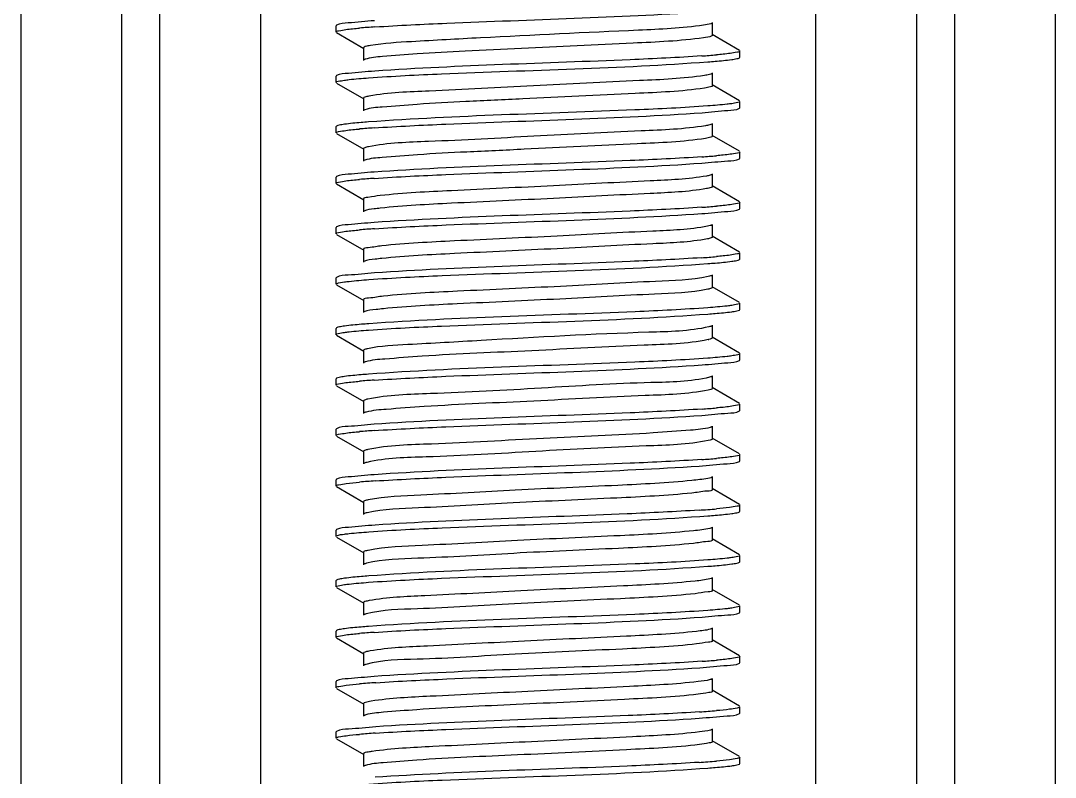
# Model space of a CAD drawing. Extents: x 27938 to 1507990, y 110129 to 923079.
# Drawn here: x 646801.2 to 647289.3, y 342401 to 342758.2 of the extents above; entities that cross this region are included whole.
import ezdxf

# ---------------------------------------------------------------- set-up
doc = ezdxf.new("R2010")
doc.units = 0
doc.header["$LTSCALE"] = 1000
doc.header["$MEASUREMENT"] = 0

msp = doc.modelspace()

# ---------------------------------------------------------------- linework, layer by layer
at = {"linetype": 'Continuous'}
for p, q in [((646801.17, 346328.15), (646801.17, 341587.12)), ((646848.79, 346328.15), (646848.79, 341587.12)), ((646866.65, 346328.15), (646866.65, 341587.12)), ((646914.28, 346328.15), (646914.28, 341587.12)), ((647176.22, 346328.15), (647176.22, 341587.12)), ((647223.85, 346328.15), (647223.85, 341587.12)), ((647241.7, 346328.15), (647241.7, 341587.12)), ((647289.33, 346328.15), (647289.33, 341587.12)), ((646950.22, 342756.05), (646950, 342755.79)), ((646950, 342752.81), (646950, 342755.79)), ((646950, 342752.81), (646950, 342755.79)), ((647127.61, 342751.32), (647127.61, 342757.28)), ((646950.22, 342752.55), (646963.15, 342745.07)), ((647140.28, 342744.14), (647127.35, 342751.63)), ((646962.89, 342745.37), (646962.89, 342739.42)), ((647140.5, 342740.91), (647140.5, 342743.88)), ((647140.5, 342740.91), (647140.5, 342743.88)), ((647140.28, 342740.65), (647140.5, 342740.91)), ((646950.22, 342732.24), (646950, 342731.98)), ((646950, 342729), (646950, 342731.98)), ((646950, 342729), (646950, 342731.98)), ((647127.61, 342727.51), (647127.61, 342733.47)), ((646950.22, 342728.74), (646963.15, 342721.26)), ((647140.28, 342720.33), (647127.35, 342727.81)), ((646962.89, 342721.56), (646962.89, 342715.61)), ((647140.5, 342717.09), (647140.5, 342720.07)), ((647140.5, 342717.09), (647140.5, 342720.07)), ((646963.58, 342716.1), (646963.15, 342715.91)), ((647140.28, 342716.83), (647140.5, 342717.09)), ((647127.61, 342703.7), (647127.61, 342709.65)), ((646950.22, 342708.42), (646950, 342708.16)), ((646950, 342705.19), (646950, 342708.16)), ((646950, 342705.19), (646950, 342708.16)), ((646950.22, 342704.93), (646963.15, 342697.44)), ((647140.28, 342696.52), (647127.35, 342704)), ((646962.89, 342697.75), (646962.89, 342691.79)), ((647140.5, 342693.28), (647140.5, 342696.26)), ((647140.5, 342693.28), (647140.5, 342696.26)), ((646963.54, 342692.27), (646963.15, 342692.09)), ((647140.28, 342693.02), (647140.5, 342693.28)), ((647127.61, 342679.89), (647127.61, 342685.84)), ((646950.22, 342684.61), (646950, 342684.35)), ((646950, 342681.37), (646950, 342684.35)), ((646950, 342681.37), (646950, 342684.35)), ((646950.22, 342681.11), (646963.15, 342673.63)), ((647140.28, 342672.71), (647127.35, 342680.19)), ((646962.89, 342673.93), (646962.89, 342667.98)), ((647140.5, 342669.47), (647140.5, 342672.44)), ((647140.5, 342669.47), (647140.5, 342672.44)), ((647140.28, 342669.21), (647140.5, 342669.47)), ((646950.22, 342660.8), (646950, 342660.54)), ((647127.61, 342656.07), (647127.61, 342662.03)), ((646950, 342657.56), (646950, 342660.54)), ((646950, 342657.56), (646950, 342660.54)), ((646950.22, 342657.3), (646963.15, 342649.82)), ((647140.28, 342648.89), (647127.35, 342656.38)), ((646962.89, 342650.12), (646962.89, 342644.17)), ((647140.5, 342645.66), (647140.5, 342648.63)), ((647140.5, 342645.66), (647140.5, 342648.63)), ((647140.28, 342645.39), (647140.5, 342645.66)), ((646950.22, 342636.99), (646950, 342636.73)), ((646950, 342633.75), (646950, 342636.73)), ((646950, 342633.75), (646950, 342636.73)), ((647127.61, 342632.26), (647127.61, 342638.21)), ((646950.22, 342633.49), (646963.15, 342626.01)), ((647140.28, 342625.08), (647127.35, 342632.56)), ((646962.89, 342626.31), (646962.89, 342620.35)), ((647140.28, 342621.58), (647140.5, 342621.84)), ((647140.5, 342621.84), (647140.5, 342624.82)), ((647140.5, 342621.84), (647140.5, 342624.82)), ((646950.22, 342613.17), (646950, 342612.91)), ((646950, 342609.94), (646950, 342612.91)), ((646950, 342609.94), (646950, 342612.91)), ((647127.61, 342608.45), (647127.61, 342614.4)), ((646950.22, 342609.68), (646963.15, 342602.19)), ((647140.28, 342601.27), (647127.35, 342608.75)), ((646962.89, 342602.49), (646962.89, 342596.54)), ((647140.28, 342597.77), (647140.5, 342598.03)), ((647140.5, 342598.03), (647140.5, 342601.01)), ((647140.5, 342598.03), (647140.5, 342601.01)), ((646950.22, 342589.36), (646950, 342589.1)), ((646950, 342586.12), (646950, 342589.1)), ((646950, 342586.12), (646950, 342589.1)), ((647127.61, 342584.64), (647127.61, 342590.59)), ((646950.22, 342585.86), (646963.15, 342578.38)), ((647126.23, 342583.94), (647125.56, 342583.79)), ((647140.28, 342577.45), (647127.35, 342584.94)), ((646962.89, 342578.68), (646962.89, 342572.73)), ((647140.28, 342573.96), (647140.5, 342574.22)), ((647140.5, 342574.22), (647140.5, 342577.19)), ((647140.5, 342574.22), (647140.5, 342577.19)), ((646950.22, 342565.55), (646950, 342565.29)), ((646950, 342562.31), (646950, 342565.29)), ((646950, 342562.31), (646950, 342565.29)), ((647127.61, 342560.82), (647127.61, 342566.78)), ((646950.22, 342562.05), (646963.15, 342554.57)), ((647126.52, 342560.2), (647125.61, 342559.98)), ((647140.28, 342553.64), (647127.35, 342561.12)), ((646962.89, 342554.87), (646962.89, 342548.92)), ((647140.5, 342550.4), (647140.5, 342553.38)), ((647140.5, 342550.4), (647140.5, 342553.38)), ((647140.28, 342550.14), (647140.5, 342550.4)), ((646950.22, 342541.74), (646950, 342541.47)), ((646950, 342538.5), (646950, 342541.47)), ((646950, 342538.5), (646950, 342541.47)), ((647127.61, 342537.01), (647127.61, 342542.96)), ((646950.22, 342538.24), (646963.15, 342530.76)), ((647140.28, 342529.83), (647127.35, 342537.31)), ((646962.89, 342531.06), (646962.89, 342525.1)), ((647140.5, 342526.59), (647140.5, 342529.57)), ((647140.5, 342526.59), (647140.5, 342529.57)), ((647140.28, 342526.33), (647140.5, 342526.59)), ((647127.61, 342513.2), (647127.61, 342519.15)), ((646950.22, 342517.92), (646950, 342517.66)), ((646950, 342514.69), (646950, 342517.66)), ((646950, 342514.69), (646950, 342517.66)), ((646950.22, 342514.42), (646963.15, 342506.94)), ((647140.28, 342506.02), (647127.35, 342513.5)), ((646962.89, 342507.24), (646962.89, 342501.29)), ((647140.5, 342502.78), (647140.5, 342505.76)), ((647140.5, 342502.78), (647140.5, 342505.76)), ((647140.28, 342502.52), (647140.5, 342502.78)), ((647127.61, 342489.38), (647127.61, 342495.34)), ((646950.22, 342494.11), (646950, 342493.85)), ((646950, 342490.87), (646950, 342493.85)), ((646950, 342490.87), (646950, 342493.85)), ((646950.22, 342490.61), (646963.15, 342483.13)), ((647140.28, 342482.2), (647127.35, 342489.69)), ((646962.89, 342483.43), (646962.89, 342477.48)), ((647140.5, 342478.97), (647140.5, 342481.94)), ((647140.5, 342478.97), (647140.5, 342481.94)), ((647140.28, 342478.71), (647140.5, 342478.97)), ((647127.61, 342465.57), (647127.61, 342471.52)), ((646950.22, 342470.3), (646950, 342470.04)), ((646950, 342467.06), (646950, 342470.04)), ((646950, 342467.06), (646950, 342470.04)), ((646950.22, 342466.8), (646963.15, 342459.32)), ((647140.28, 342458.39), (647127.35, 342465.87)), ((646962.89, 342459.62), (646962.89, 342453.66)), ((647140.5, 342455.15), (647140.5, 342458.13)), ((647140.5, 342455.15), (647140.5, 342458.13)), ((647140.28, 342454.89), (647140.5, 342455.15)), ((646950.22, 342446.48), (646950, 342446.22)), ((646950, 342443.25), (646950, 342446.22)), ((646950, 342443.25), (646950, 342446.22)), ((647127.61, 342441.76), (647127.61, 342447.71)), ((646950.22, 342442.99), (646963.15, 342435.5)), ((647140.28, 342434.58), (647127.35, 342442.06)), ((646962.89, 342435.81), (646962.89, 342429.85)), ((647140.28, 342431.08), (647140.5, 342431.34)), ((647140.5, 342431.34), (647140.5, 342434.32)), ((647140.5, 342431.34), (647140.5, 342434.32)), ((646950.22, 342422.67), (646950, 342422.41)), ((646950, 342419.43), (646950, 342422.41)), ((646950, 342419.43), (646950, 342422.41)), ((647127.61, 342417.95), (647127.61, 342423.9)), ((646950.22, 342419.17), (646963.15, 342411.69)), ((647140.28, 342410.76), (647127.35, 342418.25)), ((646962.89, 342411.99), (646962.89, 342406.04)), ((647140.28, 342407.27), (647140.5, 342407.53)), ((647140.5, 342407.53), (647140.5, 342410.5)), ((647140.5, 342407.53), (647140.5, 342410.5))]:
    msp.add_line(p, q, dxfattribs=at)
for centre, radius, start, end in [((646995.76, 342341.46), 414.65, 93.7954, 94.806), ((647095.11, 343150.67), 410.07, 273.829, 274.8033), ((646995.22, 342300.56), 407.91, 93.8436, 94.8035), ((647095.29, 343100.75), 407.77, 273.8442, 274.8035), ((646995.29, 342275.87), 408.78, 93.8362, 94.8047), ((647095.18, 343078.39), 409.22, 273.8345, 274.8034), ((646995.46, 342249.88), 410.97, 93.8204, 94.8056), ((647095.12, 343055.34), 409.99, 273.8294, 274.8033), ((647121.71, 342626.17), 18.96, 281.4996, 282.8069), ((646995.22, 342181.5), 407.9, 93.8437, 94.8034), ((647095.3, 342981.63), 407.71, 273.8446, 274.8036), ((646995.28, 342156.86), 408.74, 93.8366, 94.8046), ((647095.18, 342959.28), 409.19, 273.8348, 274.8034), ((646995.9, 342125.22), 416.58, 93.7887, 94.801), ((647093.43, 342957.6), 431.38, 273.6947, 274.7994), ((646995.22, 342062.44), 407.89, 93.8438, 94.8034), ((647095.3, 342862.51), 407.66, 273.845, 274.8036), ((646996.35, 342024.36), 422.21, 93.753, 94.8001), ((647093.82, 342857.33), 426.34, 273.7263, 274.8), ((646995.92, 342005.98), 416.76, 93.7875, 94.801), ((647093.44, 342838.38), 431.22, 273.6957, 274.7994)]:
    msp.add_arc(centre, radius, start, end, dxfattribs=at)
for points, knots in [([(646968.31, 342755.2), (646979.6, 342755.96), (647031, 342758.44), (647082.45, 342759.63), (647122.49, 342762.35)], [0, 0, 0, 0, 0.21997, 1, 1, 1, 1]), ([(646950, 342752.81), (646950, 342753.25), (646952.29, 342753.53), (646953.45, 342753.85), (646954.6, 342754)], [0, 0, 0, 0, 0.271456, 1, 1, 1, 1]), ([(646968.09, 342758.16), (646963.95, 342757.88), (646958.16, 342757.08), (646951.84, 342756.98), (646950.23, 342756.05)], [0, 0, 0, 0, 0.690434, 1, 1, 1, 1]), ([(647123.33, 342756.05), (647113.19, 342754.58), (647078.03, 342752.99), (647032.11, 342750.86), (646989.97, 342748.52), (646972.62, 342747.5), (646966.22, 342746.45)], [0, 0, 0, 0, 0.195214, 0.66949, 0.876579, 1, 1, 1, 1]), ([(647127.35, 342756.98), (647127.18, 342756.88), (647125.87, 342756.4), (647124.5, 342756.22), (647123.33, 342756.05)], [0, 0, 0, 0, 0.145106, 1, 1, 1, 1]), ([(647123.33, 342750.1), (647112.34, 342748.51), (647083.62, 342747.33), (647046.16, 342745.41), (647012.19, 342743.81), (646990.25, 342742.75), (646974.58, 342741.35), (646966.24, 342740.82), (646963.63, 342739.93)], [0, 0, 0, 0, 0.2081, 0.537452, 0.703534, 0.845734, 0.94828, 1, 1, 1, 1]), ([(647127.61, 342751.32), (647127.61, 342751.19), (647126.11, 342750.2), (647124.69, 342750.29), (647123.33, 342750.1)], [0, 0, 0, 0, 0.090621, 1, 1, 1, 1]), ([(646966.22, 342746.45), (646965.38, 342746.32), (646964.48, 342746.1), (646962.89, 342745.7), (646962.89, 342745.37)], [0, 0, 0, 0, 0.718866, 1, 1, 1, 1]), ([(647140.5, 342743.88), (647140.5, 342743.45), (647138.21, 342743.16), (647137.05, 342742.85), (647135.9, 342742.7)], [0, 0, 0, 0, 0.27149, 1, 1, 1, 1]), ([(646963.63, 342739.93), (646963.54, 342739.9), (646963.38, 342739.83), (646963.22, 342739.76), (646963.15, 342739.72)], [0, 0, 0, 0, 0.55363, 1, 1, 1, 1]), ([(647122.49, 342741.51), (647111.26, 342740.75), (647059.86, 342738.27), (647008.4, 342737.07), (646968.31, 342734.37)], [0, 0, 0, 0, 0.218927, 1, 1, 1, 1]), ([(647125.39, 342738.74), (647126.54, 342738.83), (647130.3, 342739.12), (647134.06, 342739.46), (647136.65, 342739.82)], [0, 0, 0, 0, 0.30751, 1, 1, 1, 1]), ([(647136.65, 342739.82), (647137.44, 342739.94), (647138.65, 342740.15), (647139.89, 342740.42), (647140.27, 342740.65)], [0, 0, 0, 0, 0.642991, 1, 1, 1, 1]), ([(646968.31, 342734.37), (646964.12, 342734.08), (646958.25, 342733.27), (646951.86, 342733.17), (646950.23, 342732.24)], [0, 0, 0, 0, 0.690663, 1, 1, 1, 1]), ([(646965.27, 342731.18), (646976.76, 342732.02), (647030.13, 342734.62), (647083.59, 342735.67), (647125.39, 342738.74)], [0, 0, 0, 0, 0.21564, 1, 1, 1, 1]), ([(646950, 342729), (646950, 342729.38), (646951.92, 342729.69), (646952.92, 342729.95), (646953.91, 342730.09)], [0, 0, 0, 0, 0.274278, 1, 1, 1, 1]), ([(646953.91, 342730.09), (646954.63, 342730.19), (646958.4, 342730.65), (646962.2, 342730.95), (646965.27, 342731.18)], [0, 0, 0, 0, 0.191483, 1, 1, 1, 1]), ([(647123.84, 342732.31), (647113.69, 342730.75), (647086.68, 342729.62), (647043.38, 342727.48), (647000.88, 342725.12), (646974.85, 342724.24), (646965.49, 342722.51)], [0, 0, 0, 0, 0.194105, 0.509785, 0.82001, 1, 1, 1, 1]), ([(647127.35, 342733.16), (647126.97, 342732.94), (647125.78, 342732.65), (647124.6, 342732.43), (647123.84, 342732.31)], [0, 0, 0, 0, 0.36416, 1, 1, 1, 1]), ([(647123.84, 342726.36), (647113.01, 342724.7), (647084.32, 342723.6), (647046.82, 342721.62), (647012.56, 342720.01), (646990.39, 342718.95), (646974.59, 342717.52), (646966.19, 342717.02), (646963.58, 342716.1)], [0, 0, 0, 0, 0.204575, 0.534732, 0.702004, 0.845303, 0.948449, 1, 1, 1, 1]), ([(647127.61, 342727.51), (647127.61, 342727.14), (647125.79, 342726.75), (647124.79, 342726.51), (647123.84, 342726.36)], [0, 0, 0, 0, 0.278319, 1, 1, 1, 1]), ([(646965.49, 342722.51), (646964.83, 342722.39), (646964.09, 342722.22), (646962.89, 342721.83), (646962.89, 342721.56)], [0, 0, 0, 0, 0.712667, 1, 1, 1, 1]), ([(647140.5, 342720.07), (647140.5, 342719.7), (647138.61, 342719.38), (647137.61, 342719.13), (647136.65, 342718.99)], [0, 0, 0, 0, 0.274533, 1, 1, 1, 1]), ([(647125.39, 342717.91), (647113.93, 342717.06), (647060.55, 342714.46), (647007.1, 342713.4), (646965.27, 342710.34)], [0, 0, 0, 0, 0.215051, 1, 1, 1, 1]), ([(646967.87, 342707.55), (646979.16, 342708.32), (647030.75, 342710.8), (647082.4, 342711.99), (647122.63, 342714.73)], [0, 0, 0, 0, 0.219067, 1, 1, 1, 1]), ([(647122.63, 342714.73), (647126.71, 342715.01), (647132.44, 342715.81), (647138.68, 342715.92), (647140.27, 342716.83)], [0, 0, 0, 0, 0.690176, 1, 1, 1, 1]), ([(647136.65, 342718.99), (647135.93, 342718.89), (647132.19, 342718.43), (647128.43, 342718.13), (647125.39, 342717.91)], [0, 0, 0, 0, 0.191313, 1, 1, 1, 1]), ([(646965.27, 342710.34), (646964.1, 342710.25), (646960.31, 342709.96), (646956.52, 342709.62), (646953.91, 342709.25)], [0, 0, 0, 0, 0.307323, 1, 1, 1, 1]), ([(646950, 342705.19), (646950, 342705.62), (646952.27, 342705.91), (646953.42, 342706.22), (646954.57, 342706.37)], [0, 0, 0, 0, 0.271597, 1, 1, 1, 1]), ([(646953.91, 342709.25), (646953.1, 342709.14), (646951.87, 342708.93), (646950.61, 342708.65), (646950.23, 342708.42)], [0, 0, 0, 0, 0.643579, 1, 1, 1, 1]), ([(647124.32, 342708.58), (647114.28, 342706.93), (647087.17, 342705.88), (647043.59, 342703.67), (647000.75, 342701.25), (646974.51, 342700.47), (646965.2, 342698.64)], [0, 0, 0, 0, 0.1914, 0.508904, 0.82143, 1, 1, 1, 1]), ([(647127.35, 342709.35), (647127.01, 342709.16), (647125.99, 342708.88), (647124.97, 342708.68), (647124.32, 342708.58)], [0, 0, 0, 0, 0.370146, 1, 1, 1, 1]), ([(647124.32, 342702.62), (647113.67, 342700.87), (647085.02, 342699.87), (647047.49, 342697.83), (647012.96, 342696.22), (646990.55, 342695.16), (646974.62, 342693.7), (646966.14, 342693.22), (646963.54, 342692.27)], [0, 0, 0, 0, 0.200932, 0.531835, 0.700309, 0.844745, 0.948548, 1, 1, 1, 1]), ([(647127.61, 342703.7), (647127.61, 342703.37), (647126.05, 342702.97), (647125.15, 342702.76), (647124.32, 342702.62)], [0, 0, 0, 0, 0.281673, 1, 1, 1, 1]), ([(646965.2, 342698.64), (646964.61, 342698.53), (646963.94, 342698.38), (646962.89, 342697.99), (646962.89, 342697.75)], [0, 0, 0, 0, 0.709469, 1, 1, 1, 1]), ([(647140.5, 342696.26), (647140.5, 342695.83), (647138.23, 342695.54), (647137.08, 342695.23), (647135.93, 342695.08)], [0, 0, 0, 0, 0.27161, 1, 1, 1, 1]), ([(647122.63, 342693.9), (647111.35, 342693.13), (647059.76, 342690.64), (647008.11, 342689.46), (646967.87, 342686.71)], [0, 0, 0, 0, 0.219037, 1, 1, 1, 1]), ([(646967.94, 342683.74), (646979.22, 342684.51), (647030.75, 342686.99), (647082.35, 342688.18), (647122.54, 342690.92)], [0, 0, 0, 0, 0.219143, 1, 1, 1, 1]), ([(647122.54, 342690.92), (647126.65, 342691.2), (647132.4, 342691.99), (647138.67, 342692.1), (647140.27, 342693.02)], [0, 0, 0, 0, 0.690266, 1, 1, 1, 1]), ([(646967.87, 342686.71), (646963.79, 342686.43), (646958.06, 342685.64), (646951.82, 342685.53), (646950.23, 342684.61)], [0, 0, 0, 0, 0.690196, 1, 1, 1, 1]), ([(647127.35, 342685.54), (647127.06, 342685.37), (647126.19, 342685.12), (647125.32, 342684.94), (647124.77, 342684.84)], [0, 0, 0, 0, 0.376739, 1, 1, 1, 1]), ([(646950, 342681.37), (646950, 342681.8), (646952.26, 342682.09), (646953.41, 342682.4), (646954.56, 342682.55)], [0, 0, 0, 0, 0.271633, 1, 1, 1, 1]), ([(647124.77, 342684.84), (647116.01, 342683.29), (647091.83, 342682.33), (647051.74, 342680.1), (647009.25, 342678.19), (646981.96, 342676.81), (646970.82, 342675.61)], [0, 0, 0, 0, 0.172879, 0.468878, 0.781995, 1, 1, 1, 1]), ([(646970.82, 342675.61), (646968.83, 342675.4), (646966.95, 342674.81), (646962.88, 342674.66), (646962.89, 342673.93)], [0, 0, 0, 0, 0.733223, 1, 1, 1, 1]), ([(647124.77, 342678.89), (647116.01, 342677.34), (647091.83, 342676.38), (647051.74, 342674.14), (647009.25, 342672.24), (646981.96, 342670.85), (646970.82, 342669.66)], [0, 0, 0, 0, 0.172879, 0.468878, 0.781995, 1, 1, 1, 1]), ([(647127.61, 342679.89), (647127.61, 342679.6), (647126.28, 342679.2), (647125.48, 342679.01), (647124.77, 342678.89)], [0, 0, 0, 0, 0.285344, 1, 1, 1, 1]), ([(647140.5, 342672.44), (647140.5, 342672.01), (647138.22, 342671.73), (647137.06, 342671.41), (647135.91, 342671.26)], [0, 0, 0, 0, 0.271534, 1, 1, 1, 1]), ([(646970.82, 342669.66), (646969.85, 342669.55), (646967.31, 342669.17), (646964.56, 342669.1), (646963.15, 342668.28)], [0, 0, 0, 0, 0.372684, 1, 1, 1, 1]), ([(647122.54, 342670.08), (647111.26, 342669.31), (647059.73, 342666.83), (647008.13, 342665.64), (646967.94, 342662.9)], [0, 0, 0, 0, 0.219178, 1, 1, 1, 1]), ([(646968.08, 342659.94), (646979.36, 342660.7), (647030.83, 342663.18), (647082.37, 342664.37), (647122.5, 342667.1)], [0, 0, 0, 0, 0.219437, 1, 1, 1, 1]), ([(647122.5, 342667.1), (647126.61, 342667.38), (647132.38, 342668.18), (647138.67, 342668.29), (647140.27, 342669.21)], [0, 0, 0, 0, 0.690313, 1, 1, 1, 1]), ([(646967.94, 342662.9), (646963.84, 342662.62), (646958.09, 342661.83), (646951.82, 342661.72), (646950.23, 342660.8)], [0, 0, 0, 0, 0.690275, 1, 1, 1, 1]), ([(647125.18, 342661.1), (647116.73, 342659.49), (647092.93, 342658.63), (647053.2, 342656.32), (647010.52, 342654.46), (646982.93, 342653.05), (646971.54, 342651.87)], [0, 0, 0, 0, 0.167774, 0.461831, 0.776883, 1, 1, 1, 1]), ([(647127.35, 342661.73), (647127.1, 342661.58), (647126.37, 342661.35), (647125.64, 342661.19), (647125.18, 342661.1)], [0, 0, 0, 0, 0.384134, 1, 1, 1, 1]), ([(646950, 342657.56), (646950, 342657.99), (646952.27, 342658.28), (646953.42, 342658.59), (646954.57, 342658.74)], [0, 0, 0, 0, 0.271588, 1, 1, 1, 1]), ([(647127.61, 342656.07), (647127.61, 342655.82), (647126.5, 342655.43), (647125.8, 342655.27), (647125.18, 342655.15)], [0, 0, 0, 0, 0.289775, 1, 1, 1, 1]), ([(646971.54, 342651.87), (646969.38, 342651.65), (646967.34, 342651), (646962.89, 342650.91), (646962.89, 342650.12)], [0, 0, 0, 0, 0.734072, 1, 1, 1, 1]), ([(647125.18, 342655.15), (647116.73, 342653.54), (647092.93, 342652.67), (647053.2, 342650.37), (647010.52, 342648.5), (646982.93, 342647.09), (646971.54, 342645.92)], [0, 0, 0, 0, 0.167774, 0.461831, 0.776883, 1, 1, 1, 1]), ([(647122.5, 342646.26), (647111.23, 342645.5), (647059.76, 342643.02), (647008.22, 342641.82), (646968.08, 342639.1)], [0, 0, 0, 0, 0.219145, 1, 1, 1, 1]), ([(647140.5, 342648.63), (647140.5, 342648.2), (647138.21, 342647.91), (647137.05, 342647.6), (647135.9, 342647.45)], [0, 0, 0, 0, 0.271494, 1, 1, 1, 1]), ([(646971.54, 342645.92), (646970.48, 342645.81), (646967.71, 342645.4), (646964.68, 342645.36), (646963.15, 342644.47)], [0, 0, 0, 0, 0.374658, 1, 1, 1, 1]), ([(646965.43, 342635.94), (646976.94, 342636.78), (647030.28, 342639.37), (647083.7, 342640.42), (647125.44, 342643.5)], [0, 0, 0, 0, 0.216129, 1, 1, 1, 1]), ([(647125.44, 342643.5), (647126.6, 342643.58), (647130.34, 342643.87), (647134.09, 342644.21), (647136.66, 342644.58)], [0, 0, 0, 0, 0.307527, 1, 1, 1, 1]), ([(647136.66, 342644.58), (647137.45, 342644.69), (647138.66, 342644.9), (647139.89, 342645.17), (647140.27, 342645.39)], [0, 0, 0, 0, 0.642834, 1, 1, 1, 1]), ([(646968.08, 342639.1), (646963.95, 342638.82), (646958.15, 342638.02), (646951.84, 342637.91), (646950.23, 342636.99)], [0, 0, 0, 0, 0.690428, 1, 1, 1, 1]), ([(647125.57, 342637.37), (647117.41, 342635.68), (647094, 342634.93), (647054.65, 342632.55), (647011.81, 342630.72), (646983.92, 342629.29), (646972.29, 342628.14)], [0, 0, 0, 0, 0.162646, 0.454753, 0.771748, 1, 1, 1, 1]), ([(647127.35, 342637.91), (647127.14, 342637.79), (647126.54, 342637.59), (647125.94, 342637.44), (647125.57, 342637.37)], [0, 0, 0, 0, 0.392529, 1, 1, 1, 1]), ([(646950, 342633.75), (646950, 342633.87), (646951.41, 342634.76), (646952.7, 342634.67), (646953.95, 342634.85)], [0, 0, 0, 0, 0.088901, 1, 1, 1, 1]), ([(646953.95, 342634.85), (646954.68, 342634.95), (646958.5, 342635.41), (646962.33, 342635.71), (646965.43, 342635.94)], [0, 0, 0, 0, 0.191572, 1, 1, 1, 1]), ([(647127.61, 342632.26), (647127.61, 342632.03), (647126.61, 342631.64), (647125.96, 342631.49), (647125.4, 342631.38)], [0, 0, 0, 0, 0.292517, 1, 1, 1, 1]), ([(646972.29, 342628.14), (646969.95, 342627.9), (646967.74, 342627.19), (646962.89, 342627.16), (646962.89, 342626.31)], [0, 0, 0, 0, 0.734772, 1, 1, 1, 1]), ([(647125.4, 342631.38), (647117.16, 342629.73), (647093.7, 342628.93), (647054.35, 342626.59), (647011.64, 342624.75), (646983.87, 342623.33), (646972.29, 342622.18)], [0, 0, 0, 0, 0.164346, 0.456483, 0.772538, 1, 1, 1, 1]), ([(646972.29, 342622.18), (646971.14, 342622.07), (646968.11, 342621.63), (646964.82, 342621.63), (646963.15, 342620.66)], [0, 0, 0, 0, 0.376452, 1, 1, 1, 1]), ([(647125.44, 342622.66), (647114.01, 342621.82), (647060.67, 342619.21), (647007.25, 342618.15), (646965.43, 342615.1)], [0, 0, 0, 0, 0.214712, 1, 1, 1, 1]), ([(647136.66, 342623.74), (647135.95, 342623.64), (647132.22, 342623.18), (647128.47, 342622.88), (647125.44, 342622.66)], [0, 0, 0, 0, 0.191302, 1, 1, 1, 1]), ([(647140.5, 342624.82), (647140.5, 342624.45), (647138.62, 342624.13), (647137.63, 342623.88), (647136.66, 342623.74)], [0, 0, 0, 0, 0.274605, 1, 1, 1, 1]), ([(646965.27, 342612.11), (646976.76, 342612.95), (647030.14, 342615.56), (647083.59, 342616.6), (647125.39, 342619.68)], [0, 0, 0, 0, 0.215653, 1, 1, 1, 1]), ([(647125.39, 342619.68), (647126.54, 342619.76), (647130.3, 342620.06), (647134.06, 342620.4), (647136.65, 342620.76)], [0, 0, 0, 0, 0.307511, 1, 1, 1, 1]), ([(647136.65, 342620.76), (647137.44, 342620.87), (647138.65, 342621.08), (647139.89, 342621.36), (647140.27, 342621.58)], [0, 0, 0, 0, 0.642987, 1, 1, 1, 1]), ([(646953.95, 342614.01), (646953.14, 342613.9), (646951.89, 342613.68), (646950.62, 342613.4), (646950.23, 342613.17)], [0, 0, 0, 0, 0.644071, 1, 1, 1, 1]), ([(646953.91, 342611.03), (646954.63, 342611.13), (646958.41, 342611.59), (646962.2, 342611.89), (646965.27, 342612.11)], [0, 0, 0, 0, 0.191488, 1, 1, 1, 1]), ([(646965.43, 342615.1), (646964.25, 342615.01), (646960.42, 342614.72), (646956.59, 342614.38), (646953.95, 342614.01)], [0, 0, 0, 0, 0.307216, 1, 1, 1, 1]), ([(647125.92, 342613.63), (647116.66, 342611.52), (647080.49, 342610.83), (647033.28, 342608.05), (646989.1, 342605.48), (646971.11, 342604.64), (646964.88, 342603.33)], [0, 0, 0, 0, 0.176446, 0.666999, 0.881663, 1, 1, 1, 1]), ([(647127.35, 342614.1), (647127.17, 342614), (647126.7, 342613.82), (647126.21, 342613.7), (647125.92, 342613.63)], [0, 0, 0, 0, 0.401923, 1, 1, 1, 1]), ([(646950, 342609.94), (646950, 342610.31), (646951.92, 342610.63), (646952.93, 342610.89), (646953.91, 342611.03)], [0, 0, 0, 0, 0.274271, 1, 1, 1, 1]), ([(647125.49, 342607.59), (647115.61, 342605.57), (647087.62, 342604.95), (647042.78, 342602.13), (647001.84, 342600.73), (646975.82, 342598.62), (646966.8, 342598), (646963.87, 342597.13)], [0, 0, 0, 0, 0.18687, 0.514831, 0.834376, 0.943334, 1, 1, 1, 1]), ([(647127.61, 342608.45), (647127.61, 342608.26), (647126.88, 342607.9), (647126.35, 342607.78), (647125.92, 342607.68)], [0, 0, 0, 0, 0.301807, 1, 1, 1, 1]), ([(646964.88, 342603.33), (646964.38, 342603.22), (646963.78, 342603.09), (646962.89, 342602.71), (646962.89, 342602.49)], [0, 0, 0, 0, 0.704889, 1, 1, 1, 1]), ([(647125.39, 342598.84), (647113.93, 342598), (647060.55, 342595.4), (647007.1, 342594.34), (646965.27, 342591.28)], [0, 0, 0, 0, 0.215042, 1, 1, 1, 1]), ([(647122.63, 342595.67), (647126.72, 342595.95), (647132.44, 342596.74), (647138.68, 342596.85), (647140.27, 342597.77)], [0, 0, 0, 0, 0.690173, 1, 1, 1, 1]), ([(647136.65, 342599.92), (647135.93, 342599.82), (647132.19, 342599.36), (647128.43, 342599.07), (647125.39, 342598.84)], [0, 0, 0, 0, 0.191313, 1, 1, 1, 1]), ([(647140.5, 342601.01), (647140.5, 342600.64), (647138.61, 342600.32), (647137.61, 342600.06), (647136.65, 342599.92)], [0, 0, 0, 0, 0.274535, 1, 1, 1, 1]), ([(646963.87, 342597.13), (646963.73, 342597.09), (646963.48, 342597), (646963.25, 342596.9), (646963.15, 342596.84)], [0, 0, 0, 0, 0.569367, 1, 1, 1, 1]), ([(646967.87, 342588.48), (646979.16, 342589.25), (647030.75, 342591.74), (647082.4, 342592.93), (647122.63, 342595.67)], [0, 0, 0, 0, 0.219068, 1, 1, 1, 1]), ([(646953.91, 342590.19), (646953.1, 342590.08), (646951.87, 342589.86), (646950.61, 342589.58), (646950.23, 342589.36)], [0, 0, 0, 0, 0.643594, 1, 1, 1, 1]), ([(646965.27, 342591.28), (646964.1, 342591.19), (646960.31, 342590.89), (646956.52, 342590.56), (646953.91, 342590.19)], [0, 0, 0, 0, 0.307318, 1, 1, 1, 1]), ([(647126.23, 342589.89), (647117.24, 342587.62), (647090.42, 342587.43), (647046.65, 342584.61), (647002.15, 342582.19), (646974.6, 342581.54), (646964.92, 342579.52)], [0, 0, 0, 0, 0.172051, 0.492047, 0.816531, 1, 1, 1, 1]), ([(647127.35, 342590.29), (647127.21, 342590.21), (647126.84, 342590.06), (647126.46, 342589.95), (647126.23, 342589.89)], [0, 0, 0, 0, 0.41269, 1, 1, 1, 1]), ([(646950, 342586.12), (646950, 342586.55), (646952.27, 342586.84), (646953.42, 342587.15), (646954.57, 342587.3)], [0, 0, 0, 0, 0.271594, 1, 1, 1, 1]), ([(647125.56, 342583.79), (647115.82, 342581.77), (647088.14, 342581.17), (647043.6, 342578.37), (647002.76, 342576.92), (646976.47, 342574.89), (646967.25, 342574.21), (646964.14, 342573.39)], [0, 0, 0, 0, 0.184387, 0.509861, 0.829743, 0.940495, 1, 1, 1, 1]), ([(647127.61, 342584.64), (647127.61, 342584.47), (647127.03, 342584.14), (647126.59, 342584.03), (647126.23, 342583.94)], [0, 0, 0, 0, 0.310032, 1, 1, 1, 1]), ([(646964.92, 342579.52), (646964.4, 342579.42), (646963.79, 342579.28), (646962.89, 342578.9), (646962.89, 342578.68)], [0, 0, 0, 0, 0.705216, 1, 1, 1, 1]), ([(646964.14, 342573.39), (646963.94, 342573.34), (646963.61, 342573.24), (646963.28, 342573.1), (646963.15, 342573.03)], [0, 0, 0, 0, 0.58242, 1, 1, 1, 1]), ([(647122.63, 342574.83), (647111.35, 342574.06), (647059.76, 342571.58), (647008.11, 342570.39), (646967.87, 342567.65)], [0, 0, 0, 0, 0.219029, 1, 1, 1, 1]), ([(647122.55, 342571.85), (647126.65, 342572.13), (647132.4, 342572.93), (647138.67, 342573.04), (647140.27, 342573.96)], [0, 0, 0, 0, 0.690264, 1, 1, 1, 1]), ([(647140.5, 342577.19), (647140.5, 342576.76), (647138.23, 342576.48), (647137.08, 342576.16), (647135.93, 342576.02)], [0, 0, 0, 0, 0.271614, 1, 1, 1, 1]), ([(646967.94, 342564.67), (646979.22, 342565.44), (647030.75, 342567.93), (647082.35, 342569.12), (647122.55, 342571.85)], [0, 0, 0, 0, 0.219138, 1, 1, 1, 1]), ([(646950, 342562.31), (646950, 342562.74), (646952.26, 342563.03), (646953.41, 342563.34), (646954.56, 342563.49)], [0, 0, 0, 0, 0.271633, 1, 1, 1, 1]), ([(646967.87, 342567.65), (646963.79, 342567.37), (646958.06, 342566.58), (646951.82, 342566.46), (646950.23, 342565.55)], [0, 0, 0, 0, 0.690195, 1, 1, 1, 1]), ([(647126.52, 342566.16), (647123.52, 342565.31), (647114.41, 342564.66), (647088.28, 342562.59), (647047.38, 342561.16), (647002.66, 342558.35), (646974.8, 342557.74), (646964.97, 342555.72)], [0, 0, 0, 0, 0.057838, 0.167543, 0.487244, 0.814181, 1, 1, 1, 1]), ([(647127.35, 342566.47), (647127.24, 342566.41), (647126.97, 342566.29), (647126.68, 342566.2), (647126.52, 342566.16)], [0, 0, 0, 0, 0.425019, 1, 1, 1, 1]), ([(647125.61, 342559.98), (647116, 342557.97), (647088.62, 342557.34), (647044.32, 342554.88), (647000.49, 342552.18), (646973.6, 342551.83), (646964.45, 342549.65)], [0, 0, 0, 0, 0.182223, 0.50526, 0.82533, 1, 1, 1, 1]), ([(647127.61, 342560.82), (647127.61, 342560.69), (647127.17, 342560.39), (647126.8, 342560.28), (647126.52, 342560.2)], [0, 0, 0, 0, 0.320305, 1, 1, 1, 1]), ([(646964.97, 342555.72), (646964.45, 342555.62), (646963.82, 342555.47), (646962.89, 342555.09), (646962.89, 342554.87)], [0, 0, 0, 0, 0.705925, 1, 1, 1, 1]), ([(647140.5, 342553.38), (647140.5, 342552.95), (647138.22, 342552.66), (647137.06, 342552.35), (647135.91, 342552.2)], [0, 0, 0, 0, 0.271536, 1, 1, 1, 1]), ([(646964.45, 342549.65), (646964.18, 342549.59), (646963.74, 342549.47), (646963.31, 342549.31), (646963.15, 342549.22)], [0, 0, 0, 0, 0.593796, 1, 1, 1, 1]), ([(647122.55, 342551.02), (647111.26, 342550.25), (647059.73, 342547.77), (647008.13, 342546.58), (646967.94, 342543.84)], [0, 0, 0, 0, 0.219177, 1, 1, 1, 1]), ([(647121.23, 342547.95), (647125.64, 342548.24), (647131.82, 342549.1), (647138.56, 342549.16), (647140.27, 342550.14)], [0, 0, 0, 0, 0.691533, 1, 1, 1, 1]), ([(646967.94, 342543.84), (646963.84, 342543.56), (646958.09, 342542.76), (646951.82, 342542.65), (646950.23, 342541.74)], [0, 0, 0, 0, 0.690271, 1, 1, 1, 1]), ([(646968.38, 342540.89), (646979.51, 342541.64), (647030.46, 342544.09), (647081.47, 342545.33), (647121.23, 342547.95)], [0, 0, 0, 0, 0.218817, 1, 1, 1, 1]), ([(646950, 342538.5), (646950, 342538.94), (646952.35, 342539.22), (646953.54, 342539.55), (646954.72, 342539.7)], [0, 0, 0, 0, 0.27108, 1, 1, 1, 1]), ([(647117.89, 342541.1), (647106.25, 342539.97), (647078.45, 342538.54), (647035.77, 342536.71), (646996.57, 342534.37), (646973.23, 342533.58), (646965.06, 342531.93)], [0, 0, 0, 0, 0.228997, 0.545176, 0.836537, 1, 1, 1, 1]), ([(647126.77, 342542.42), (647126.34, 342542.28), (647123.4, 342541.63), (647120.41, 342541.35), (647117.89, 342541.1)], [0, 0, 0, 0, 0.152407, 1, 1, 1, 1]), ([(647127.35, 342542.66), (647127.27, 342542.62), (647127.08, 342542.53), (647126.88, 342542.46), (647126.77, 342542.42)], [0, 0, 0, 0, 0.43932, 1, 1, 1, 1]), ([(647117.89, 342535.15), (647106.11, 342534), (647077.98, 342532.56), (647034.93, 342530.76), (646995.76, 342528.27), (646972.56, 342527.67), (646964.63, 342525.88)], [0, 0, 0, 0, 0.23121, 0.549998, 0.841262, 1, 1, 1, 1]), ([(647127.61, 342537.01), (647127.61, 342536.13), (647122.59, 342536.14), (647120.31, 342535.39), (647117.89, 342535.15)], [0, 0, 0, 0, 0.265195, 1, 1, 1, 1]), ([(646965.06, 342531.93), (646964.51, 342531.82), (646963.86, 342531.67), (646962.89, 342531.29), (646962.89, 342531.06)], [0, 0, 0, 0, 0.706927, 1, 1, 1, 1]), ([(647140.5, 342529.57), (647140.5, 342529.11), (647138.05, 342528.84), (647136.83, 342528.5), (647135.6, 342528.35)], [0, 0, 0, 0, 0.270528, 1, 1, 1, 1]), ([(646964.63, 342525.88), (646964.33, 342525.82), (646963.82, 342525.69), (646963.33, 342525.51), (646963.15, 342525.4)], [0, 0, 0, 0, 0.599352, 1, 1, 1, 1]), ([(646965.43, 342516.87), (646976.94, 342517.71), (647030.28, 342520.31), (647083.7, 342521.35), (647125.45, 342524.43)], [0, 0, 0, 0, 0.216148, 1, 1, 1, 1]), ([(647121.23, 342527.11), (647109.94, 342526.37), (647058.99, 342523.93), (647007.98, 342522.72), (646968.38, 342520.06)], [0, 0, 0, 0, 0.221759, 1, 1, 1, 1]), ([(647125.45, 342524.43), (647126.6, 342524.52), (647130.34, 342524.81), (647134.09, 342525.15), (647136.66, 342525.51)], [0, 0, 0, 0, 0.307527, 1, 1, 1, 1]), ([(647136.66, 342525.51), (647137.45, 342525.62), (647138.66, 342525.83), (647139.89, 342526.11), (647140.27, 342526.33)], [0, 0, 0, 0, 0.642828, 1, 1, 1, 1]), ([(646968.38, 342520.06), (646964.17, 342519.77), (646958.28, 342518.96), (646951.86, 342518.86), (646950.23, 342517.92)], [0, 0, 0, 0, 0.690689, 1, 1, 1, 1]), ([(646950, 342514.69), (646950, 342514.81), (646951.41, 342515.7), (646952.7, 342515.61), (646953.95, 342515.78)], [0, 0, 0, 0, 0.088892, 1, 1, 1, 1]), ([(646953.95, 342515.78), (646954.68, 342515.88), (646958.5, 342516.35), (646962.33, 342516.65), (646965.43, 342516.87)], [0, 0, 0, 0, 0.191574, 1, 1, 1, 1]), ([(647118.65, 342517.37), (647107.17, 342516.2), (647079.45, 342514.78), (647036.7, 342512.93), (646997.13, 342510.6), (646973.49, 342509.78), (646965.16, 342508.14)], [0, 0, 0, 0, 0.22522, 0.541066, 0.834324, 1, 1, 1, 1]), ([(647127.35, 342518.85), (647127.03, 342518.67), (647124.15, 342517.88), (647121.22, 342517.63), (647118.65, 342517.37)], [0, 0, 0, 0, 0.123951, 1, 1, 1, 1]), ([(647118.65, 342511.41), (647106.9, 342510.22), (647078.6, 342508.78), (647035.17, 342506.99), (646995.68, 342504.37), (646972.26, 342503.92), (646964.4, 342502.02)], [0, 0, 0, 0, 0.229214, 0.549847, 0.842959, 1, 1, 1, 1]), ([(647127.61, 342513.2), (647127.61, 342512.38), (647123, 342512.32), (647120.89, 342511.64), (647118.65, 342511.41)], [0, 0, 0, 0, 0.265624, 1, 1, 1, 1]), ([(646965.16, 342508.14), (646964.58, 342508.02), (646963.92, 342507.87), (646962.89, 342507.48), (646962.89, 342507.24)], [0, 0, 0, 0, 0.708145, 1, 1, 1, 1]), ([(647136.66, 342504.68), (647135.95, 342504.57), (647132.22, 342504.12), (647128.47, 342503.82), (647125.45, 342503.6)], [0, 0, 0, 0, 0.191302, 1, 1, 1, 1]), ([(647140.5, 342505.76), (647140.5, 342505.39), (647138.62, 342505.07), (647137.63, 342504.81), (647136.66, 342504.68)], [0, 0, 0, 0, 0.274607, 1, 1, 1, 1]), ([(646964.4, 342502.02), (646964.15, 342501.96), (646963.72, 342501.84), (646963.31, 342501.68), (646963.15, 342501.59)], [0, 0, 0, 0, 0.591731, 1, 1, 1, 1]), ([(646965.27, 342493.05), (646976.77, 342493.89), (647030.14, 342496.49), (647083.59, 342497.54), (647125.39, 342500.61)], [0, 0, 0, 0, 0.215666, 1, 1, 1, 1]), ([(647125.45, 342503.6), (647114.01, 342502.75), (647060.67, 342500.15), (647007.25, 342499.09), (646965.43, 342496.04)], [0, 0, 0, 0, 0.214698, 1, 1, 1, 1]), ([(647125.39, 342500.61), (647126.55, 342500.7), (647130.3, 342500.99), (647134.06, 342501.33), (647136.65, 342501.7)], [0, 0, 0, 0, 0.307511, 1, 1, 1, 1]), ([(647136.65, 342501.7), (647137.44, 342501.81), (647138.65, 342502.02), (647139.89, 342502.3), (647140.27, 342502.52)], [0, 0, 0, 0, 0.642983, 1, 1, 1, 1]), ([(646953.95, 342494.95), (646953.14, 342494.83), (646951.89, 342494.62), (646950.62, 342494.34), (646950.23, 342494.11)], [0, 0, 0, 0, 0.644088, 1, 1, 1, 1]), ([(646965.43, 342496.04), (646964.25, 342495.95), (646960.42, 342495.65), (646956.59, 342495.31), (646953.95, 342494.95)], [0, 0, 0, 0, 0.307214, 1, 1, 1, 1]), ([(647127.35, 342495.04), (647127.06, 342494.86), (647124.42, 342494.12), (647121.74, 342493.88), (647119.39, 342493.63)], [0, 0, 0, 0, 0.1262, 1, 1, 1, 1]), ([(646950, 342490.87), (646950, 342491.25), (646951.92, 342491.56), (646952.93, 342491.82), (646953.91, 342491.96)], [0, 0, 0, 0, 0.274264, 1, 1, 1, 1]), ([(646953.91, 342491.96), (646954.63, 342492.06), (646958.41, 342492.52), (646962.21, 342492.82), (646965.27, 342493.05)], [0, 0, 0, 0, 0.191492, 1, 1, 1, 1]), ([(647119.39, 342493.63), (647108.14, 342492.44), (647080.73, 342491.05), (647038.16, 342489.16), (646998.21, 342486.9), (646974.19, 342485.97), (646965.56, 342484.4)], [0, 0, 0, 0, 0.2201, 0.53401, 0.829213, 1, 1, 1, 1]), ([(647119.39, 342487.68), (647107.69, 342486.44), (647079.25, 342485), (647035.49, 342483.22), (646995.67, 342480.48), (646972.03, 342480.17), (646964.22, 342478.16)], [0, 0, 0, 0, 0.226945, 0.549209, 0.84423, 1, 1, 1, 1]), ([(647127.61, 342489.38), (647127.61, 342488.63), (647123.39, 342488.5), (647121.44, 342487.89), (647119.39, 342487.68)], [0, 0, 0, 0, 0.266409, 1, 1, 1, 1]), ([(646965.56, 342484.4), (646964.88, 342484.28), (646964.12, 342484.1), (646962.89, 342483.71), (646962.89, 342483.43)], [0, 0, 0, 0, 0.71294, 1, 1, 1, 1]), ([(647136.65, 342480.86), (647135.93, 342480.76), (647132.19, 342480.3), (647128.43, 342480), (647125.39, 342479.78)], [0, 0, 0, 0, 0.191313, 1, 1, 1, 1]), ([(647140.5, 342481.94), (647140.5, 342481.57), (647138.61, 342481.25), (647137.62, 342481), (647136.65, 342480.86)], [0, 0, 0, 0, 0.274537, 1, 1, 1, 1]), ([(646964.22, 342478.16), (646964, 342478.1), (646963.64, 342478), (646963.29, 342477.86), (646963.15, 342477.78)], [0, 0, 0, 0, 0.584772, 1, 1, 1, 1]), ([(647125.39, 342479.78), (647113.93, 342478.94), (647060.56, 342476.33), (647007.1, 342475.28), (646965.27, 342472.21)], [0, 0, 0, 0, 0.215033, 1, 1, 1, 1]), ([(646967.87, 342469.42), (646979.16, 342470.19), (647030.75, 342472.68), (647082.4, 342473.86), (647122.64, 342476.61)], [0, 0, 0, 0, 0.219069, 1, 1, 1, 1]), ([(647122.64, 342476.61), (647126.72, 342476.89), (647132.44, 342477.68), (647138.68, 342477.79), (647140.27, 342478.71)], [0, 0, 0, 0, 0.690169, 1, 1, 1, 1]), ([(646953.91, 342471.13), (646953.1, 342471.01), (646951.87, 342470.8), (646950.62, 342470.52), (646950.23, 342470.3)], [0, 0, 0, 0, 0.643609, 1, 1, 1, 1]), ([(646965.27, 342472.21), (646964.11, 342472.13), (646960.31, 342471.83), (646956.52, 342471.49), (646953.91, 342471.13)], [0, 0, 0, 0, 0.307313, 1, 1, 1, 1]), ([(647127.35, 342471.22), (647127.08, 342471.06), (647124.68, 342470.36), (647122.23, 342470.13), (647120.1, 342469.89)], [0, 0, 0, 0, 0.128627, 1, 1, 1, 1]), ([(646950, 342467.06), (646950, 342467.49), (646952.27, 342467.78), (646953.42, 342468.09), (646954.57, 342468.24)], [0, 0, 0, 0, 0.271592, 1, 1, 1, 1]), ([(647120.1, 342469.89), (647109.1, 342468.68), (647081.99, 342467.31), (647039.62, 342465.39), (646999.32, 342463.19), (646974.92, 342462.17), (646965.99, 342460.66)], [0, 0, 0, 0, 0.215, 0.526978, 0.824118, 1, 1, 1, 1]), ([(647127.61, 342465.57), (647127.61, 342464.88), (647123.78, 342464.69), (647121.97, 342464.15), (647120.1, 342463.94)], [0, 0, 0, 0, 0.267355, 1, 1, 1, 1]), ([(646965.99, 342460.66), (646965.21, 342460.53), (646964.35, 342460.33), (646962.89, 342459.93), (646962.89, 342459.62)], [0, 0, 0, 0, 0.716901, 1, 1, 1, 1]), ([(647120.1, 342463.94), (647108.47, 342462.66), (647079.92, 342461.23), (647035.86, 342459.45), (646995.73, 342456.58), (646971.86, 342456.43), (646964.07, 342454.31)], [0, 0, 0, 0, 0.224438, 0.548154, 0.845143, 1, 1, 1, 1]), ([(647122.64, 342455.77), (647111.35, 342455), (647059.76, 342452.51), (647008.11, 342451.33), (646967.87, 342448.58)], [0, 0, 0, 0, 0.219021, 1, 1, 1, 1]), ([(647140.5, 342458.13), (647140.5, 342457.7), (647138.23, 342457.41), (647137.08, 342457.1), (647135.93, 342456.95)], [0, 0, 0, 0, 0.271617, 1, 1, 1, 1]), ([(646964.07, 342454.31), (646963.89, 342454.26), (646963.57, 342454.16), (646963.27, 342454.04), (646963.15, 342453.97)], [0, 0, 0, 0, 0.578442, 1, 1, 1, 1]), ([(646968.71, 342445.66), (646979.9, 342446.41), (647030.84, 342448.86), (647081.84, 342450.08), (647121.53, 342452.72)], [0, 0, 0, 0, 0.219887, 1, 1, 1, 1]), ([(647121.53, 342452.72), (647125.87, 342453.01), (647131.95, 342453.85), (647138.59, 342453.92), (647140.27, 342454.89)], [0, 0, 0, 0, 0.691245, 1, 1, 1, 1]), ([(646967.87, 342448.58), (646963.79, 342448.3), (646958.06, 342447.51), (646951.82, 342447.4), (646950.23, 342446.48)], [0, 0, 0, 0, 0.690194, 1, 1, 1, 1]), ([(647120.77, 342446.16), (647110.02, 342444.92), (647083.24, 342443.57), (647041.08, 342441.62), (647000.45, 342439.47), (646975.67, 342438.38), (646966.46, 342436.93)], [0, 0, 0, 0, 0.209915, 0.519968, 0.819038, 1, 1, 1, 1]), ([(647127.35, 342447.41), (647127.1, 342447.26), (647124.93, 342446.6), (647122.7, 342446.38), (647120.77, 342446.16)], [0, 0, 0, 0, 0.131334, 1, 1, 1, 1]), ([(646950, 342443.25), (646950, 342443.7), (646952.4, 342443.97), (646953.6, 342444.3), (646954.8, 342444.46)], [0, 0, 0, 0, 0.27083, 1, 1, 1, 1]), ([(647127.61, 342441.76), (647127.61, 342441.13), (647124.15, 342440.89), (647122.48, 342440.4), (647120.77, 342440.2)], [0, 0, 0, 0, 0.26871, 1, 1, 1, 1]), ([(646966.46, 342436.93), (646965.56, 342436.78), (646964.6, 342436.55), (646962.89, 342436.16), (646962.89, 342435.81)], [0, 0, 0, 0, 0.720201, 1, 1, 1, 1]), ([(647120.77, 342440.2), (647109.23, 342438.87), (647080.59, 342437.53), (647036.38, 342435.31), (646998.38, 342433.79), (646974.78, 342431.87), (646966.65, 342431.24), (646963.95, 342430.46)], [0, 0, 0, 0, 0.221704, 0.546695, 0.845683, 0.946468, 1, 1, 1, 1]), ([(647121.53, 342431.88), (647110.3, 342431.14), (647059.36, 342428.7), (647008.36, 342427.48), (646968.71, 342424.83)], [0, 0, 0, 0, 0.220721, 1, 1, 1, 1]), ([(647140.5, 342434.32), (647140.5, 342433.86), (647138.08, 342433.59), (647136.87, 342433.26), (647135.66, 342433.1)], [0, 0, 0, 0, 0.270699, 1, 1, 1, 1]), ([(646963.95, 342430.46), (646963.79, 342430.42), (646963.52, 342430.33), (646963.26, 342430.21), (646963.15, 342430.15)], [0, 0, 0, 0, 0.572701, 1, 1, 1, 1]), ([(646968.39, 342421.83), (646979.52, 342422.58), (647030.47, 342425.03), (647081.48, 342426.26), (647121.23, 342428.89)], [0, 0, 0, 0, 0.218851, 1, 1, 1, 1]), ([(647121.23, 342428.89), (647125.65, 342429.18), (647131.82, 342430.03), (647138.56, 342430.1), (647140.27, 342431.08)], [0, 0, 0, 0, 0.691524, 1, 1, 1, 1]), ([(646968.71, 342424.83), (646964.43, 342424.54), (646958.43, 342423.71), (646951.89, 342423.63), (646950.23, 342422.67)], [0, 0, 0, 0, 0.691013, 1, 1, 1, 1]), ([(647121.42, 342422.42), (647110.93, 342421.15), (647084.47, 342419.84), (647042.54, 342417.85), (647001.6, 342415.75), (646976.45, 342414.6), (646966.96, 342413.19)], [0, 0, 0, 0, 0.204842, 0.512973, 0.813968, 1, 1, 1, 1]), ([(647127.35, 342423.6), (647127.12, 342423.46), (647125.17, 342422.84), (647123.15, 342422.63), (647121.42, 342422.42)], [0, 0, 0, 0, 0.134033, 1, 1, 1, 1]), ([(646950, 342419.43), (646950, 342419.88), (646952.36, 342420.16), (646953.54, 342420.48), (646954.73, 342420.63)], [0, 0, 0, 0, 0.271071, 1, 1, 1, 1]), ([(647127.61, 342417.95), (647127.61, 342417.37), (647124.49, 342417.09), (647122.97, 342416.65), (647121.42, 342416.47)], [0, 0, 0, 0, 0.269812, 1, 1, 1, 1]), ([(646966.96, 342413.19), (646966.36, 342413.1), (646965.21, 342412.77), (646962.89, 342412.81), (646962.89, 342411.99)], [0, 0, 0, 0, 0.421169, 1, 1, 1, 1]), ([(647121.42, 342416.47), (647109.98, 342415.08), (647081.29, 342413.77), (647036.86, 342411.51), (646998.48, 342410), (646974.69, 342408.04), (646966.52, 342407.42), (646963.86, 342406.62)], [0, 0, 0, 0, 0.218801, 0.544965, 0.846028, 0.947082, 1, 1, 1, 1]), ([(647121.23, 342408.05), (647109.95, 342407.31), (647059, 342404.87), (647007.99, 342403.66), (646968.39, 342400.99)], [0, 0, 0, 0, 0.221727, 1, 1, 1, 1]), ([(647140.5, 342410.5), (647140.5, 342410.05), (647138.05, 342409.78), (647136.83, 342409.44), (647135.61, 342409.28)], [0, 0, 0, 0, 0.270533, 1, 1, 1, 1]), ([(647136.66, 342406.45), (647137.45, 342406.56), (647138.66, 342406.77), (647139.89, 342407.05), (647140.27, 342407.27)], [0, 0, 0, 0, 0.642823, 1, 1, 1, 1]), ([(646963.86, 342406.62), (646963.72, 342406.58), (646963.48, 342406.5), (646963.24, 342406.4), (646963.15, 342406.34)], [0, 0, 0, 0, 0.567505, 1, 1, 1, 1]), ([(646965.44, 342397.81), (646976.95, 342398.65), (647030.29, 342401.25), (647083.71, 342402.29), (647125.45, 342405.37)], [0, 0, 0, 0, 0.216168, 1, 1, 1, 1]), ([(647125.45, 342405.37), (647126.6, 342405.45), (647130.34, 342405.75), (647134.09, 342406.08), (647136.66, 342406.45)], [0, 0, 0, 0, 0.307528, 1, 1, 1, 1])]:
    msp.add_open_spline(points, degree=3, knots=knots, dxfattribs=at)
for points in [[(646954.6, 342754), (646956.73, 342754.27), (646958.87, 342754.47), (646961.02, 342754.65)], [(647135.9, 342742.7), (647133.75, 342742.42), (647131.6, 342742.22), (647129.45, 342742.04)], [(646954.57, 342706.37), (646956.73, 342706.65), (646958.89, 342706.85), (646961.06, 342707.03)], [(647135.93, 342695.08), (647133.77, 342694.8), (647131.61, 342694.6), (647129.44, 342694.41)], [(646954.56, 342682.55), (646956.71, 342682.83), (646958.88, 342683.03), (646961.05, 342683.22)], [(647135.91, 342671.26), (647133.76, 342670.98), (647131.6, 342670.78), (647129.44, 342670.6)], [(646954.57, 342658.74), (646956.72, 342659.02), (646958.87, 342659.22), (646961.03, 342659.4)], [(647135.9, 342647.45), (647133.75, 342647.17), (647131.6, 342646.97), (647129.45, 342646.79)], [(646954.57, 342587.3), (646956.73, 342587.58), (646958.89, 342587.78), (646961.06, 342587.97)], [(647135.93, 342576.02), (647133.77, 342575.73), (647131.61, 342575.53), (647129.44, 342575.35)], [(646954.56, 342563.49), (646956.71, 342563.77), (646958.88, 342563.97), (646961.05, 342564.15)], [(647135.91, 342552.2), (647133.76, 342551.92), (647131.6, 342551.72), (647129.44, 342551.54)], [(646954.72, 342539.7), (646956.82, 342539.97), (646958.93, 342540.16), (646961.04, 342540.34)], [(647135.6, 342528.35), (647133.58, 342528.09), (647131.55, 342527.9), (647129.52, 342527.73)], [(646954.57, 342468.24), (646956.73, 342468.52), (646958.89, 342468.72), (646961.06, 342468.9)], [(647135.93, 342456.95), (647133.78, 342456.67), (647131.61, 342456.47), (647129.44, 342456.29)], [(646954.8, 342444.46), (646956.87, 342444.72), (646958.94, 342444.91), (646961.02, 342445.09)], [(647135.66, 342433.1), (647133.61, 342432.84), (647131.56, 342432.65), (647129.5, 342432.48)], [(646954.73, 342420.63), (646956.82, 342420.9), (646958.93, 342421.1), (646961.04, 342421.28)], [(647135.61, 342409.28), (647133.58, 342409.03), (647131.55, 342408.84), (647129.52, 342408.67)]]:
    msp.add_open_spline(points, degree=3, dxfattribs=at)

doc.saveas('drawing.dxf')
